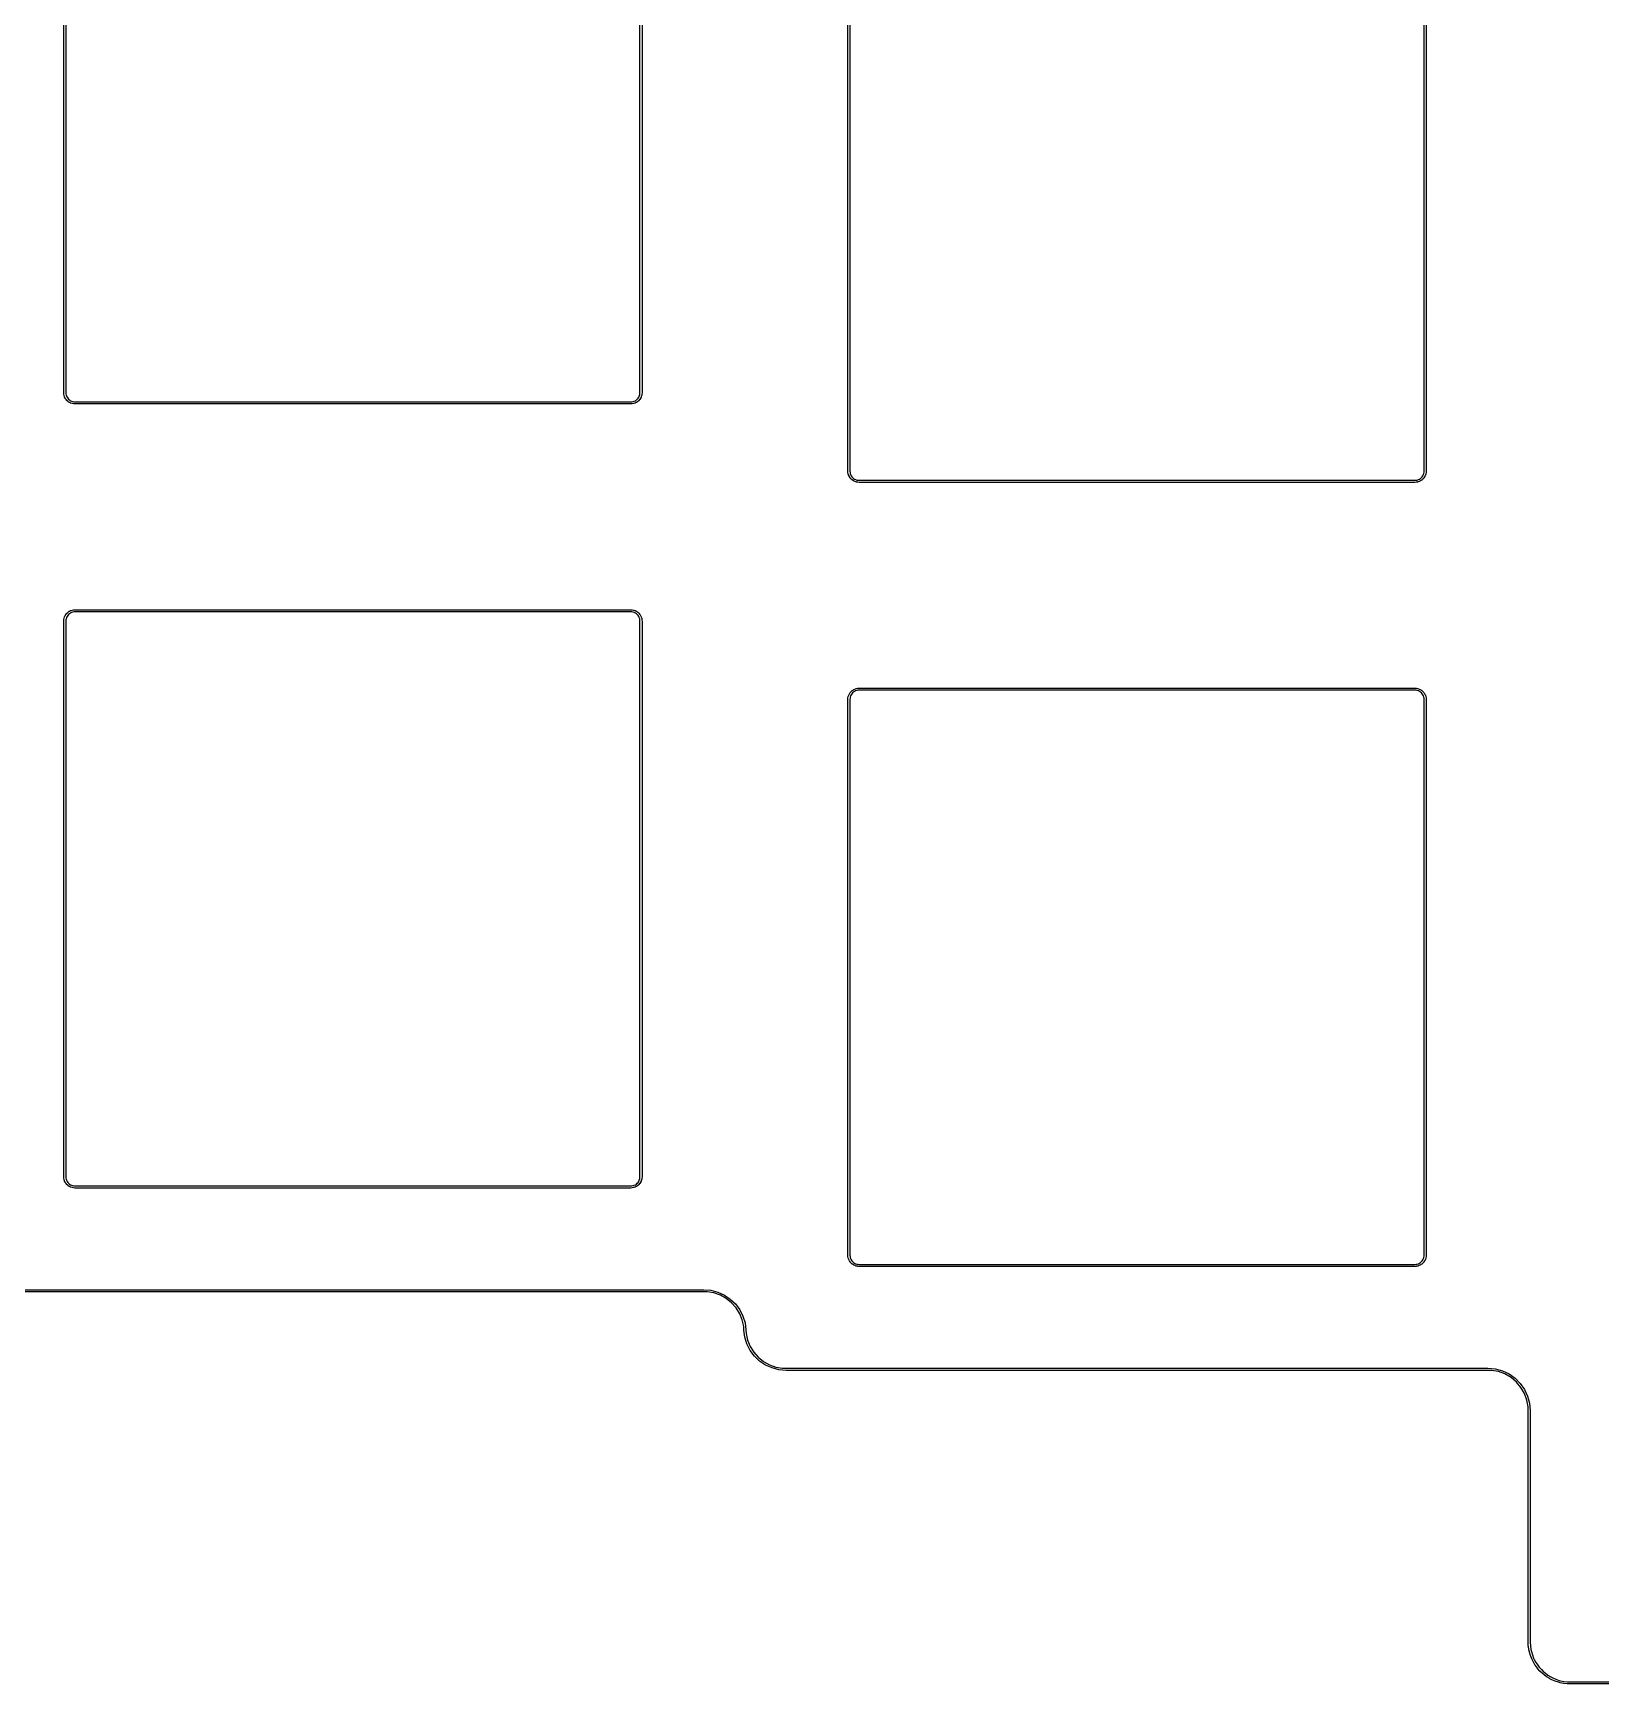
# Model space of a CAD drawing. Header units: millimetres. Extents: x 51 to 193, y -133 to -18.
# Drawn here: x 115.15 to 153.24, y -104.8 to -64.69 of the extents above; entities that cross this region are included whole.
import ezdxf

# ---------------------------------------------------------------- set-up
doc = ezdxf.new("R2010")
doc.units = ezdxf.units.MM
doc.layers.add('Edge.Cuts', color=254, linetype='CONTINUOUS', true_color=0xd0d2cd)

msp = doc.modelspace()

# ---------------------------------------------------------------- linework, layer by layer
at = {"layer": 'Edge.Cuts', "linetype": 'CONTINUOUS'}
for p, q in [((115.895, -73.425), (115.895, -59.925)), ((115.945, -59.925811), (115.945, -73.424188)), ((129.895, -73.424188), (129.895, -59.925811)), ((129.945, -59.925), (129.945, -73.425)), ((134.945, -75.33), (134.945, -61.83)), ((134.995, -61.830811), (134.995, -75.329188)), ((148.945, -75.329188), (148.945, -61.830811)), ((148.995, -61.83), (148.995, -75.33)), ((115.895162, -73.425814), (115.895, -73.425)), ((115.895054, -73.426635), (115.895162, -73.425814)), ((115.897193, -73.459267), (115.895054, -73.426635)), ((115.897619, -73.460857), (115.897193, -73.459267)), ((115.897619, -73.462509), (115.897619, -73.460857)), ((115.903999, -73.494582), (115.897619, -73.462509)), ((115.904631, -73.496107), (115.903999, -73.494582)), ((115.904846, -73.497741), (115.904631, -73.496107)), ((115.915357, -73.528706), (115.904846, -73.497741)), ((115.91618, -73.530131), (115.915357, -73.528706)), ((115.916608, -73.531729), (115.91618, -73.530131)), ((115.931073, -73.561058), (115.916608, -73.531729)), ((115.932075, -73.562364), (115.931073, -73.561058)), ((115.932707, -73.563889), (115.932075, -73.562364)), ((115.950875, -73.591079), (115.932707, -73.563889)), ((115.945, -73.424188), (115.946977, -73.454355)), ((115.946977, -73.454355), (115.95272, -73.483226)), ((115.952042, -73.592246), (115.950875, -73.591079)), ((115.952866, -73.593673), (115.952042, -73.592246)), ((115.95272, -73.483226), (115.962174, -73.511078)), ((115.974427, -73.61826), (115.952866, -73.593673)), ((115.962174, -73.511078), (115.97519, -73.537472)), ((115.975736, -73.619264), (115.974427, -73.61826)), ((115.97519, -73.537472), (115.991543, -73.561944)), ((115.97674, -73.620573), (115.975736, -73.619264)), ((116.001327, -73.642135), (115.97674, -73.620573)), ((115.991543, -73.561944), (116.010942, -73.584065)), ((116.002755, -73.642959), (116.001327, -73.642135)), ((116.003921, -73.644125), (116.002755, -73.642959)), ((116.03111, -73.662293), (116.003921, -73.644125)), ((116.010942, -73.584065), (116.033058, -73.603459)), ((116.032634, -73.662924), (116.03111, -73.662293)), ((116.033942, -73.663928), (116.032634, -73.662924)), ((116.033058, -73.603459), (116.057524, -73.619807)), ((116.063272, -73.678392), (116.033942, -73.663928)), ((116.057524, -73.619807), (116.083915, -73.632823)), ((116.064866, -73.678819), (116.063272, -73.678392)), ((116.066293, -73.679643), (116.064866, -73.678819)), ((116.097259, -73.690154), (116.066293, -73.679643)), ((116.083915, -73.632823), (116.111772, -73.642279)), ((116.098892, -73.690368), (116.097259, -73.690154)), ((116.100418, -73.691001), (116.098892, -73.690368)), ((116.13249, -73.697381), (116.100418, -73.691001)), ((116.111772, -73.642279), (116.140644, -73.648022)), ((116.134143, -73.697381), (116.13249, -73.697381)), ((116.135733, -73.697807), (116.134143, -73.697381)), ((116.168365, -73.699946), (116.135733, -73.697807)), ((116.140644, -73.648022), (116.170811, -73.65)), ((116.169185, -73.699837), (116.168365, -73.699946)), ((116.17, -73.7), (116.169185, -73.699837)), ((129.67, -73.7), (116.17, -73.7)), ((116.170811, -73.65), (129.669189, -73.65)), ((129.669189, -73.65), (129.699355, -73.648022)), ((129.670814, -73.699837), (129.67, -73.7)), ((129.671635, -73.699946), (129.670814, -73.699837)), ((129.704267, -73.697807), (129.671635, -73.699946)), ((129.699355, -73.648022), (129.728226, -73.642279)), ((129.705857, -73.697381), (129.704267, -73.697807)), ((129.707509, -73.697381), (129.705857, -73.697381)), ((129.739582, -73.691001), (129.707509, -73.697381)), ((129.728226, -73.642279), (129.756078, -73.632825)), ((129.741107, -73.690368), (129.739582, -73.691001)), ((129.742741, -73.690154), (129.741107, -73.690368)), ((129.773706, -73.679643), (129.742741, -73.690154)), ((129.756078, -73.632825), (129.782472, -73.619809)), ((129.775131, -73.678819), (129.773706, -73.679643)), ((129.776729, -73.678392), (129.775131, -73.678819)), ((129.806058, -73.663927), (129.776729, -73.678392)), ((129.782472, -73.619809), (129.806944, -73.603456)), ((129.807364, -73.662924), (129.806058, -73.663927)), ((129.806944, -73.603456), (129.829065, -73.584057)), ((129.808889, -73.662293), (129.807364, -73.662924)), ((129.836079, -73.644125), (129.808889, -73.662293)), ((129.829065, -73.584057), (129.848459, -73.561941)), ((129.837246, -73.642957), (129.836079, -73.644125)), ((129.838673, -73.642134), (129.837246, -73.642957)), ((129.86326, -73.620573), (129.838673, -73.642134)), ((129.848459, -73.561941), (129.864807, -73.537475)), ((129.864264, -73.619263), (129.86326, -73.620573)), ((129.865573, -73.61826), (129.864264, -73.619263)), ((129.864807, -73.537475), (129.877823, -73.511084)), ((129.887135, -73.593673), (129.865573, -73.61826)), ((129.877823, -73.511084), (129.887279, -73.483227)), ((129.887959, -73.592244), (129.887135, -73.593673)), ((129.887279, -73.483227), (129.893022, -73.454355)), ((129.889125, -73.591079), (129.887959, -73.592244)), ((129.907293, -73.56389), (129.889125, -73.591079)), ((129.893022, -73.454355), (129.895, -73.424188)), ((129.907924, -73.562365), (129.907293, -73.56389)), ((129.908928, -73.561058), (129.907924, -73.562365)), ((129.923392, -73.531728), (129.908928, -73.561058)), ((129.923819, -73.530133), (129.923392, -73.531728)), ((129.924643, -73.528707), (129.923819, -73.530133)), ((129.935154, -73.497741), (129.924643, -73.528707)), ((129.935368, -73.496107), (129.935154, -73.497741)), ((129.936001, -73.494582), (129.935368, -73.496107)), ((129.942381, -73.46251), (129.936001, -73.494582)), ((129.942807, -73.459267), (129.942381, -73.460857)), ((129.942381, -73.460857), (129.942381, -73.46251)), ((129.944946, -73.426635), (129.942807, -73.459267)), ((129.945, -73.425), (129.944837, -73.425814)), ((129.944837, -73.425814), (129.944946, -73.426635)), ((134.945162, -75.330814), (134.945, -75.33)), ((134.945054, -75.331635), (134.945162, -75.330814)), ((134.947193, -75.364267), (134.945054, -75.331635)), ((134.947619, -75.365857), (134.947193, -75.364267)), ((134.947619, -75.367509), (134.947619, -75.365857)), ((134.953999, -75.399582), (134.947619, -75.367509)), ((134.954631, -75.401107), (134.953999, -75.399582)), ((134.954846, -75.402741), (134.954631, -75.401107)), ((134.965357, -75.433706), (134.954846, -75.402741)), ((134.995, -75.329188), (134.996977, -75.359355)), ((134.996977, -75.359355), (135.00272, -75.388226)), ((135.00272, -75.388226), (135.012174, -75.416078)), ((148.927823, -75.416084), (148.937279, -75.388227)), ((148.937279, -75.388227), (148.943022, -75.359355)), ((148.943022, -75.359355), (148.945, -75.329188)), ((148.985154, -75.402741), (148.974643, -75.433707)), ((148.985368, -75.401107), (148.985154, -75.402741)), ((148.986001, -75.399582), (148.985368, -75.401107)), ((148.992381, -75.36751), (148.986001, -75.399582)), ((148.992807, -75.364267), (148.992381, -75.365857)), ((148.992381, -75.365857), (148.992381, -75.36751)), ((148.994946, -75.331635), (148.992807, -75.364267)), ((148.995, -75.33), (148.994837, -75.330814)), ((148.994837, -75.330814), (148.994946, -75.331635)), ((134.96618, -75.435131), (134.965357, -75.433706)), ((134.966608, -75.436729), (134.96618, -75.435131)), ((134.981073, -75.466058), (134.966608, -75.436729)), ((134.982075, -75.467364), (134.981073, -75.466058)), ((134.982707, -75.468889), (134.982075, -75.467364)), ((135.000875, -75.496079), (134.982707, -75.468889)), ((135.002042, -75.497246), (135.000875, -75.496079)), ((135.002866, -75.498673), (135.002042, -75.497246)), ((135.024427, -75.52326), (135.002866, -75.498673)), ((135.012174, -75.416078), (135.02519, -75.442472)), ((135.025736, -75.524264), (135.024427, -75.52326)), ((135.02519, -75.442472), (135.041543, -75.466944)), ((135.02674, -75.525573), (135.025736, -75.524264)), ((135.051327, -75.547135), (135.02674, -75.525573)), ((135.041543, -75.466944), (135.060942, -75.489065)), ((135.052755, -75.547959), (135.051327, -75.547135)), ((135.053921, -75.549125), (135.052755, -75.547959)), ((135.08111, -75.567293), (135.053921, -75.549125)), ((135.060942, -75.489065), (135.083058, -75.508459)), ((135.082634, -75.567924), (135.08111, -75.567293)), ((135.083942, -75.568928), (135.082634, -75.567924)), ((135.083058, -75.508459), (135.107524, -75.524807)), ((135.113272, -75.583392), (135.083942, -75.568928)), ((135.107524, -75.524807), (135.133915, -75.537823)), ((135.114866, -75.583819), (135.113272, -75.583392)), ((135.116293, -75.584643), (135.114866, -75.583819)), ((135.147259, -75.595154), (135.116293, -75.584643)), ((135.133915, -75.537823), (135.161772, -75.547279)), ((135.148892, -75.595368), (135.147259, -75.595154)), ((135.150418, -75.596001), (135.148892, -75.595368)), ((135.18249, -75.602381), (135.150418, -75.596001)), ((135.161772, -75.547279), (135.190644, -75.553022)), ((135.184143, -75.602381), (135.18249, -75.602381)), ((135.185733, -75.602807), (135.184143, -75.602381)), ((135.218365, -75.604946), (135.185733, -75.602807)), ((135.190644, -75.553022), (135.220811, -75.555)), ((135.219185, -75.604837), (135.218365, -75.604946)), ((135.22, -75.605), (135.219185, -75.604837)), ((148.72, -75.605), (135.22, -75.605)), ((135.220811, -75.555), (148.719189, -75.555)), ((148.719189, -75.555), (148.749355, -75.553022)), ((148.720814, -75.604837), (148.72, -75.605)), ((148.721635, -75.604946), (148.720814, -75.604837)), ((148.754267, -75.602807), (148.721635, -75.604946)), ((148.749355, -75.553022), (148.778226, -75.547279)), ((148.755857, -75.602381), (148.754267, -75.602807)), ((148.757509, -75.602381), (148.755857, -75.602381)), ((148.789582, -75.596001), (148.757509, -75.602381)), ((148.778226, -75.547279), (148.806078, -75.537825)), ((148.791107, -75.595368), (148.789582, -75.596001)), ((148.792741, -75.595154), (148.791107, -75.595368)), ((148.823706, -75.584643), (148.792741, -75.595154)), ((148.806078, -75.537825), (148.832472, -75.524809)), ((148.825131, -75.583819), (148.823706, -75.584643)), ((148.826729, -75.583392), (148.825131, -75.583819)), ((148.856058, -75.568927), (148.826729, -75.583392)), ((148.832472, -75.524809), (148.856944, -75.508456)), ((148.857364, -75.567924), (148.856058, -75.568927)), ((148.856944, -75.508456), (148.879065, -75.489057)), ((148.858889, -75.567293), (148.857364, -75.567924)), ((148.886079, -75.549125), (148.858889, -75.567293)), ((148.879065, -75.489057), (148.898459, -75.466941)), ((148.887246, -75.547957), (148.886079, -75.549125)), ((148.888673, -75.547134), (148.887246, -75.547957)), ((148.91326, -75.525573), (148.888673, -75.547134)), ((148.898459, -75.466941), (148.914807, -75.442475)), ((148.914264, -75.524263), (148.91326, -75.525573)), ((148.915573, -75.52326), (148.914264, -75.524263)), ((148.914807, -75.442475), (148.927823, -75.416084)), ((148.937135, -75.498673), (148.915573, -75.52326)), ((148.937959, -75.497244), (148.937135, -75.498673)), ((148.939125, -75.496079), (148.937959, -75.497244)), ((148.957293, -75.46889), (148.939125, -75.496079)), ((148.957924, -75.467365), (148.957293, -75.46889)), ((148.958928, -75.466058), (148.957924, -75.467365)), ((148.973392, -75.436728), (148.958928, -75.466058)), ((148.973819, -75.435133), (148.973392, -75.436728)), ((148.974643, -75.433707), (148.973819, -75.435133)), ((115.895, -78.975), (115.895162, -78.974185)), ((115.895, -92.475), (115.895, -78.975)), ((115.895054, -78.973365), (115.897193, -78.940733)), ((115.895162, -78.974185), (115.895054, -78.973365)), ((115.897193, -78.940733), (115.897619, -78.939142)), ((115.897619, -78.937491), (115.903999, -78.905418)), ((115.897619, -78.939142), (115.897619, -78.937491)), ((115.903999, -78.905418), (115.904631, -78.903892)), ((115.904631, -78.903892), (115.904846, -78.902259)), ((115.904846, -78.902259), (115.915357, -78.871294)), ((115.915357, -78.871294), (115.91618, -78.869868)), ((115.91618, -78.869868), (115.916608, -78.868271)), ((115.916608, -78.868271), (115.931073, -78.838942)), ((115.931073, -78.838942), (115.932075, -78.837635)), ((115.932075, -78.837635), (115.932707, -78.836111)), ((115.932707, -78.836111), (115.950875, -78.808921)), ((115.946977, -78.945644), (115.945, -78.975811)), ((115.945, -78.975811), (115.945, -92.474188)), ((115.95272, -78.916773), (115.946977, -78.945644)), ((115.950875, -78.808921), (115.952042, -78.807753)), ((115.952042, -78.807753), (115.952866, -78.806327)), ((115.962174, -78.888921), (115.95272, -78.916773)), ((115.952866, -78.806327), (115.974427, -78.78174)), ((115.97519, -78.862527), (115.962174, -78.888921)), ((115.974427, -78.78174), (115.975736, -78.780735)), ((115.991543, -78.838055), (115.97519, -78.862527)), ((115.975736, -78.780735), (115.97674, -78.779427)), ((115.97674, -78.779427), (116.001327, -78.757865)), ((116.010942, -78.815934), (115.991543, -78.838055)), ((116.001327, -78.757865), (116.002755, -78.75704)), ((116.002755, -78.75704), (116.003921, -78.755875)), ((116.003921, -78.755875), (116.03111, -78.737707)), ((116.033058, -78.79654), (116.010942, -78.815934)), ((116.03111, -78.737707), (116.032634, -78.737075)), ((116.032634, -78.737075), (116.033942, -78.736072)), ((116.057524, -78.780192), (116.033058, -78.79654)), ((116.033942, -78.736072), (116.063272, -78.721608)), ((116.083915, -78.767176), (116.057524, -78.780192)), ((116.063272, -78.721608), (116.064866, -78.72118)), ((116.064866, -78.72118), (116.066293, -78.720357)), ((116.066293, -78.720357), (116.097259, -78.709846)), ((116.111772, -78.75772), (116.083915, -78.767176)), ((116.097259, -78.709846), (116.098892, -78.709631)), ((116.098892, -78.709631), (116.100418, -78.708999)), ((116.100418, -78.708999), (116.13249, -78.702619)), ((116.140644, -78.751977), (116.111772, -78.75772)), ((116.13249, -78.702619), (116.134143, -78.702619)), ((116.134143, -78.702619), (116.135733, -78.702193)), ((116.135733, -78.702193), (116.168365, -78.700054)), ((116.170811, -78.75), (116.140644, -78.751977)), ((116.168365, -78.700054), (116.169185, -78.700162)), ((116.169185, -78.700162), (116.17, -78.7)), ((116.17, -78.7), (129.67, -78.7)), ((129.669189, -78.75), (116.170811, -78.75)), ((129.699355, -78.751977), (129.669189, -78.75)), ((129.67, -78.7), (129.670814, -78.700162)), ((129.670814, -78.700162), (129.671635, -78.700054)), ((129.671635, -78.700054), (129.704267, -78.702193)), ((129.728226, -78.75772), (129.699355, -78.751977)), ((129.704267, -78.702193), (129.705857, -78.702619)), ((129.705857, -78.702619), (129.707509, -78.702619)), ((129.707509, -78.702619), (129.739582, -78.708999)), ((129.756078, -78.767174), (129.728226, -78.75772)), ((129.739582, -78.708999), (129.741107, -78.709631)), ((129.741107, -78.709631), (129.742741, -78.709846)), ((129.742741, -78.709846), (129.773706, -78.720357)), ((129.782472, -78.78019), (129.756078, -78.767174)), ((129.773706, -78.720357), (129.775131, -78.72118)), ((129.775131, -78.72118), (129.776729, -78.721608)), ((129.776729, -78.721608), (129.806058, -78.736073)), ((129.806944, -78.796543), (129.782472, -78.78019)), ((129.806058, -78.736073), (129.807364, -78.737075)), ((129.829065, -78.815942), (129.806944, -78.796543)), ((129.807364, -78.737075), (129.808889, -78.737707)), ((129.808889, -78.737707), (129.836079, -78.755875)), ((129.848459, -78.838058), (129.829065, -78.815942)), ((129.836079, -78.755875), (129.837246, -78.757042)), ((129.837246, -78.757042), (129.838673, -78.757866)), ((129.838673, -78.757866), (129.86326, -78.779427)), ((129.864807, -78.862524), (129.848459, -78.838058)), ((129.86326, -78.779427), (129.864264, -78.780736)), ((129.864264, -78.780736), (129.865573, -78.78174)), ((129.877823, -78.888915), (129.864807, -78.862524)), ((129.865573, -78.78174), (129.887135, -78.806327)), ((129.887279, -78.916772), (129.877823, -78.888915)), ((129.887135, -78.806327), (129.887959, -78.807755)), ((129.893022, -78.945644), (129.887279, -78.916772)), ((129.887959, -78.807755), (129.889125, -78.808921)), ((129.889125, -78.808921), (129.907293, -78.83611)), ((129.895, -78.975811), (129.893022, -78.945644)), ((129.895, -92.474188), (129.895, -78.975811)), ((129.907293, -78.83611), (129.907924, -78.837634)), ((129.907924, -78.837634), (129.908928, -78.838942)), ((129.908928, -78.838942), (129.923392, -78.868272)), ((129.923392, -78.868272), (129.923819, -78.869866)), ((129.923819, -78.869866), (129.924643, -78.871293)), ((129.924643, -78.871293), (129.935154, -78.902259)), ((129.935154, -78.902259), (129.935368, -78.903892)), ((129.935368, -78.903892), (129.936001, -78.905418)), ((129.936001, -78.905418), (129.942381, -78.93749)), ((129.942381, -78.93749), (129.942381, -78.939142)), ((129.942381, -78.939142), (129.942807, -78.940733)), ((129.942807, -78.940733), (129.944946, -78.973365)), ((129.944946, -78.973365), (129.944837, -78.974185)), ((129.944837, -78.974185), (129.945, -78.975)), ((129.945, -78.975), (129.945, -92.475)), ((135.083942, -80.641072), (135.113272, -80.626608)), ((135.113272, -80.626608), (135.114866, -80.62618)), ((135.114866, -80.62618), (135.116293, -80.625357)), ((135.116293, -80.625357), (135.147259, -80.614846)), ((135.147259, -80.614846), (135.148892, -80.614631)), ((135.148892, -80.614631), (135.150418, -80.613999)), ((135.150418, -80.613999), (135.18249, -80.607619)), ((135.18249, -80.607619), (135.184143, -80.607619)), ((135.184143, -80.607619), (135.185733, -80.607193)), ((135.185733, -80.607193), (135.218365, -80.605054)), ((135.218365, -80.605054), (135.219185, -80.605162)), ((135.219185, -80.605162), (135.22, -80.605)), ((135.22, -80.605), (148.72, -80.605)), ((148.72, -80.605), (148.720814, -80.605162)), ((148.720814, -80.605162), (148.721635, -80.605054)), ((148.721635, -80.605054), (148.754267, -80.607193)), ((148.754267, -80.607193), (148.755857, -80.607619)), ((148.755857, -80.607619), (148.757509, -80.607619)), ((148.757509, -80.607619), (148.789582, -80.613999)), ((148.789582, -80.613999), (148.791107, -80.614631)), ((148.791107, -80.614631), (148.792741, -80.614846)), ((148.792741, -80.614846), (148.823706, -80.625357)), ((148.823706, -80.625357), (148.825131, -80.62618)), ((148.825131, -80.62618), (148.826729, -80.626608)), ((148.826729, -80.626608), (148.856058, -80.641073)), ((134.945, -80.88), (134.945162, -80.879185)), ((134.945, -94.38), (134.945, -80.88)), ((134.945054, -80.878365), (134.947193, -80.845733)), ((134.945162, -80.879185), (134.945054, -80.878365)), ((134.947193, -80.845733), (134.947619, -80.844142)), ((134.947619, -80.842491), (134.953999, -80.810418)), ((134.947619, -80.844142), (134.947619, -80.842491)), ((134.953999, -80.810418), (134.954631, -80.808892)), ((134.954631, -80.808892), (134.954846, -80.807259)), ((134.954846, -80.807259), (134.965357, -80.776294)), ((134.965357, -80.776294), (134.96618, -80.774868)), ((134.96618, -80.774868), (134.966608, -80.773271)), ((134.966608, -80.773271), (134.981073, -80.743942)), ((134.981073, -80.743942), (134.982075, -80.742635)), ((134.982075, -80.742635), (134.982707, -80.741111)), ((134.982707, -80.741111), (135.000875, -80.713921)), ((134.996977, -80.850644), (134.995, -80.880811)), ((134.995, -80.880811), (134.995, -94.379188)), ((135.00272, -80.821773), (134.996977, -80.850644)), ((135.000875, -80.713921), (135.002042, -80.712753)), ((135.002042, -80.712753), (135.002866, -80.711327)), ((135.012174, -80.793921), (135.00272, -80.821773)), ((135.002866, -80.711327), (135.024427, -80.68674)), ((135.02519, -80.767527), (135.012174, -80.793921)), ((135.024427, -80.68674), (135.025736, -80.685735)), ((135.041543, -80.743055), (135.02519, -80.767527)), ((135.025736, -80.685735), (135.02674, -80.684427)), ((135.02674, -80.684427), (135.051327, -80.662865)), ((135.060942, -80.720934), (135.041543, -80.743055)), ((135.051327, -80.662865), (135.052755, -80.66204)), ((135.052755, -80.66204), (135.053921, -80.660875)), ((135.053921, -80.660875), (135.08111, -80.642707)), ((135.083058, -80.70154), (135.060942, -80.720934)), ((135.08111, -80.642707), (135.082634, -80.642075)), ((135.082634, -80.642075), (135.083942, -80.641072)), ((135.107524, -80.685192), (135.083058, -80.70154)), ((135.133915, -80.672176), (135.107524, -80.685192)), ((135.161772, -80.66272), (135.133915, -80.672176)), ((135.190644, -80.656977), (135.161772, -80.66272)), ((135.220811, -80.655), (135.190644, -80.656977)), ((148.719189, -80.655), (135.220811, -80.655)), ((148.749355, -80.656977), (148.719189, -80.655)), ((148.778226, -80.66272), (148.749355, -80.656977)), ((148.806078, -80.672174), (148.778226, -80.66272)), ((148.832472, -80.68519), (148.806078, -80.672174)), ((148.856944, -80.701543), (148.832472, -80.68519)), ((148.856058, -80.641073), (148.857364, -80.642075)), ((148.879065, -80.720942), (148.856944, -80.701543)), ((148.857364, -80.642075), (148.858889, -80.642707)), ((148.858889, -80.642707), (148.886079, -80.660875)), ((148.898459, -80.743058), (148.879065, -80.720942)), ((148.886079, -80.660875), (148.887246, -80.662042)), ((148.887246, -80.662042), (148.888673, -80.662866)), ((148.888673, -80.662866), (148.91326, -80.684427)), ((148.914807, -80.767524), (148.898459, -80.743058)), ((148.91326, -80.684427), (148.914264, -80.685736)), ((148.914264, -80.685736), (148.915573, -80.68674)), ((148.927823, -80.793915), (148.914807, -80.767524)), ((148.915573, -80.68674), (148.937135, -80.711327)), ((148.937279, -80.821772), (148.927823, -80.793915)), ((148.937135, -80.711327), (148.937959, -80.712755)), ((148.943022, -80.850644), (148.937279, -80.821772)), ((148.937959, -80.712755), (148.939125, -80.713921)), ((148.939125, -80.713921), (148.957293, -80.74111)), ((148.945, -80.880811), (148.943022, -80.850644)), ((148.945, -94.379188), (148.945, -80.880811)), ((148.957293, -80.74111), (148.957924, -80.742634)), ((148.957924, -80.742634), (148.958928, -80.743942)), ((148.958928, -80.743942), (148.973392, -80.773272)), ((148.973392, -80.773272), (148.973819, -80.774866)), ((148.973819, -80.774866), (148.974643, -80.776293)), ((148.974643, -80.776293), (148.985154, -80.807259)), ((148.985154, -80.807259), (148.985368, -80.808892)), ((148.985368, -80.808892), (148.986001, -80.810418)), ((148.986001, -80.810418), (148.992381, -80.84249)), ((148.992381, -80.84249), (148.992381, -80.844142)), ((148.992381, -80.844142), (148.992807, -80.845733)), ((148.992807, -80.845733), (148.994946, -80.878365)), ((148.994946, -80.878365), (148.994837, -80.879185)), ((148.994837, -80.879185), (148.995, -80.88)), ((148.995, -80.88), (148.995, -94.38)), ((115.895162, -92.475814), (115.895, -92.475)), ((115.895054, -92.476635), (115.895162, -92.475814)), ((115.897193, -92.509267), (115.895054, -92.476635)), ((115.897619, -92.510857), (115.897193, -92.509267)), ((115.897619, -92.512509), (115.897619, -92.510857)), ((115.903999, -92.544582), (115.897619, -92.512509)), ((115.904631, -92.546107), (115.903999, -92.544582)), ((115.904846, -92.547741), (115.904631, -92.546107)), ((115.915357, -92.578706), (115.904846, -92.547741)), ((115.91618, -92.580131), (115.915357, -92.578706)), ((115.916608, -92.581729), (115.91618, -92.580131)), ((115.931073, -92.611058), (115.916608, -92.581729)), ((115.932075, -92.612364), (115.931073, -92.611058)), ((115.932707, -92.613889), (115.932075, -92.612364)), ((115.950875, -92.641079), (115.932707, -92.613889)), ((115.945, -92.474188), (115.946977, -92.504355)), ((115.946977, -92.504355), (115.95272, -92.533226)), ((115.952042, -92.642246), (115.950875, -92.641079)), ((115.952866, -92.643673), (115.952042, -92.642246)), ((115.95272, -92.533226), (115.962174, -92.561078)), ((115.974427, -92.66826), (115.952866, -92.643673)), ((115.962174, -92.561078), (115.97519, -92.587472)), ((115.97519, -92.587472), (115.991543, -92.611944)), ((115.991543, -92.611944), (116.010942, -92.634065)), ((116.010942, -92.634065), (116.033058, -92.653459)), ((116.033058, -92.653459), (116.057524, -92.669807)), ((129.782472, -92.669809), (129.806944, -92.653456)), ((129.806944, -92.653456), (129.829065, -92.634057)), ((129.829065, -92.634057), (129.848459, -92.611941)), ((129.848459, -92.611941), (129.864807, -92.587475)), ((129.864807, -92.587475), (129.877823, -92.561084)), ((129.887135, -92.643673), (129.865573, -92.66826)), ((129.877823, -92.561084), (129.887279, -92.533227)), ((129.887959, -92.642244), (129.887135, -92.643673)), ((129.887279, -92.533227), (129.893022, -92.504355)), ((129.889125, -92.641079), (129.887959, -92.642244)), ((129.907293, -92.61389), (129.889125, -92.641079)), ((129.893022, -92.504355), (129.895, -92.474188)), ((129.907924, -92.612365), (129.907293, -92.61389)), ((129.908928, -92.611058), (129.907924, -92.612365)), ((129.923392, -92.581728), (129.908928, -92.611058)), ((129.923819, -92.580133), (129.923392, -92.581728)), ((129.924643, -92.578707), (129.923819, -92.580133)), ((129.935154, -92.547741), (129.924643, -92.578707)), ((129.935368, -92.546107), (129.935154, -92.547741)), ((129.936001, -92.544582), (129.935368, -92.546107)), ((129.942381, -92.51251), (129.936001, -92.544582)), ((129.942807, -92.509267), (129.942381, -92.510857)), ((129.942381, -92.510857), (129.942381, -92.51251)), ((129.944946, -92.476635), (129.942807, -92.509267)), ((129.945, -92.475), (129.944837, -92.475814)), ((129.944837, -92.475814), (129.944946, -92.476635)), ((115.975736, -92.669264), (115.974427, -92.66826)), ((115.97674, -92.670573), (115.975736, -92.669264)), ((116.001327, -92.692135), (115.97674, -92.670573)), ((116.002755, -92.692959), (116.001327, -92.692135)), ((116.003921, -92.694125), (116.002755, -92.692959)), ((116.03111, -92.712293), (116.003921, -92.694125)), ((116.032634, -92.712924), (116.03111, -92.712293)), ((116.033942, -92.713928), (116.032634, -92.712924)), ((116.063272, -92.728392), (116.033942, -92.713928)), ((116.057524, -92.669807), (116.083915, -92.682823)), ((116.064866, -92.728819), (116.063272, -92.728392)), ((116.066293, -92.729643), (116.064866, -92.728819)), ((116.097259, -92.740154), (116.066293, -92.729643)), ((116.083915, -92.682823), (116.111772, -92.692279)), ((116.098892, -92.740368), (116.097259, -92.740154)), ((116.100418, -92.741001), (116.098892, -92.740368)), ((116.13249, -92.747381), (116.100418, -92.741001)), ((116.111772, -92.692279), (116.140644, -92.698022)), ((116.134143, -92.747381), (116.13249, -92.747381)), ((116.135733, -92.747807), (116.134143, -92.747381)), ((116.168365, -92.749946), (116.135733, -92.747807)), ((116.140644, -92.698022), (116.170811, -92.7)), ((116.169185, -92.749837), (116.168365, -92.749946)), ((116.17, -92.75), (116.169185, -92.749837)), ((129.67, -92.75), (116.17, -92.75)), ((116.170811, -92.7), (129.669189, -92.7)), ((129.669189, -92.7), (129.699355, -92.698022)), ((129.670814, -92.749837), (129.67, -92.75)), ((129.671635, -92.749946), (129.670814, -92.749837)), ((129.704267, -92.747807), (129.671635, -92.749946)), ((129.699355, -92.698022), (129.728226, -92.692279)), ((129.705857, -92.747381), (129.704267, -92.747807)), ((129.707509, -92.747381), (129.705857, -92.747381)), ((129.739582, -92.741001), (129.707509, -92.747381)), ((129.728226, -92.692279), (129.756078, -92.682825)), ((129.741107, -92.740368), (129.739582, -92.741001)), ((129.742741, -92.740154), (129.741107, -92.740368)), ((129.773706, -92.729643), (129.742741, -92.740154)), ((129.756078, -92.682825), (129.782472, -92.669809)), ((129.775131, -92.728819), (129.773706, -92.729643)), ((129.776729, -92.728392), (129.775131, -92.728819)), ((129.806058, -92.713927), (129.776729, -92.728392)), ((129.807364, -92.712924), (129.806058, -92.713927)), ((129.808889, -92.712293), (129.807364, -92.712924)), ((129.836079, -92.694125), (129.808889, -92.712293)), ((129.837246, -92.692957), (129.836079, -92.694125)), ((129.838673, -92.692134), (129.837246, -92.692957)), ((129.86326, -92.670573), (129.838673, -92.692134)), ((129.864264, -92.669263), (129.86326, -92.670573)), ((129.865573, -92.66826), (129.864264, -92.669263)), ((134.945162, -94.380814), (134.945, -94.38)), ((134.945054, -94.381635), (134.945162, -94.380814)), ((134.947193, -94.414267), (134.945054, -94.381635)), ((134.947619, -94.415857), (134.947193, -94.414267)), ((134.947619, -94.417509), (134.947619, -94.415857)), ((134.953999, -94.449582), (134.947619, -94.417509)), ((134.954631, -94.451107), (134.953999, -94.449582)), ((134.954846, -94.452741), (134.954631, -94.451107)), ((134.965357, -94.483706), (134.954846, -94.452741)), ((134.96618, -94.485131), (134.965357, -94.483706)), ((134.966608, -94.486729), (134.96618, -94.485131)), ((134.981073, -94.516058), (134.966608, -94.486729)), ((134.982075, -94.517364), (134.981073, -94.516058)), ((134.982707, -94.518889), (134.982075, -94.517364)), ((135.000875, -94.546079), (134.982707, -94.518889)), ((134.995, -94.379188), (134.996977, -94.409355)), ((134.996977, -94.409355), (135.00272, -94.438226)), ((135.002042, -94.547246), (135.000875, -94.546079)), ((135.002866, -94.548673), (135.002042, -94.547246)), ((135.00272, -94.438226), (135.012174, -94.466078)), ((135.024427, -94.57326), (135.002866, -94.548673)), ((135.012174, -94.466078), (135.02519, -94.492472)), ((135.025736, -94.574264), (135.024427, -94.57326)), ((135.02519, -94.492472), (135.041543, -94.516944)), ((135.02674, -94.575573), (135.025736, -94.574264)), ((135.051327, -94.597135), (135.02674, -94.575573)), ((135.041543, -94.516944), (135.060942, -94.539065)), ((135.052755, -94.597959), (135.051327, -94.597135)), ((135.053921, -94.599125), (135.052755, -94.597959)), ((135.08111, -94.617293), (135.053921, -94.599125)), ((135.060942, -94.539065), (135.083058, -94.558459)), ((135.082634, -94.617924), (135.08111, -94.617293)), ((135.083942, -94.618928), (135.082634, -94.617924)), ((135.083058, -94.558459), (135.107524, -94.574807)), ((135.113272, -94.633392), (135.083942, -94.618928)), ((135.107524, -94.574807), (135.133915, -94.587823)), ((135.114866, -94.633819), (135.113272, -94.633392)), ((135.116293, -94.634643), (135.114866, -94.633819)), ((135.147259, -94.645154), (135.116293, -94.634643)), ((135.133915, -94.587823), (135.161772, -94.597279)), ((135.148892, -94.645368), (135.147259, -94.645154)), ((135.150418, -94.646001), (135.148892, -94.645368)), ((135.18249, -94.652381), (135.150418, -94.646001)), ((135.161772, -94.597279), (135.190644, -94.603022)), ((135.184143, -94.652381), (135.18249, -94.652381)), ((135.185733, -94.652807), (135.184143, -94.652381)), ((135.218365, -94.654946), (135.185733, -94.652807)), ((135.190644, -94.603022), (135.220811, -94.605)), ((135.219185, -94.654837), (135.218365, -94.654946)), ((135.22, -94.655), (135.219185, -94.654837)), ((148.72, -94.655), (135.22, -94.655)), ((135.220811, -94.605), (148.719189, -94.605)), ((148.719189, -94.605), (148.749355, -94.603022)), ((148.720814, -94.654837), (148.72, -94.655)), ((148.721635, -94.654946), (148.720814, -94.654837)), ((148.754267, -94.652807), (148.721635, -94.654946)), ((148.749355, -94.603022), (148.778226, -94.597279)), ((148.755857, -94.652381), (148.754267, -94.652807)), ((148.757509, -94.652381), (148.755857, -94.652381)), ((148.789582, -94.646001), (148.757509, -94.652381)), ((148.778226, -94.597279), (148.806078, -94.587825)), ((148.791107, -94.645368), (148.789582, -94.646001)), ((148.792741, -94.645154), (148.791107, -94.645368)), ((148.823706, -94.634643), (148.792741, -94.645154)), ((148.806078, -94.587825), (148.832472, -94.574809)), ((148.825131, -94.633819), (148.823706, -94.634643)), ((148.826729, -94.633392), (148.825131, -94.633819)), ((148.856058, -94.618927), (148.826729, -94.633392)), ((148.832472, -94.574809), (148.856944, -94.558456)), ((148.857364, -94.617924), (148.856058, -94.618927)), ((148.856944, -94.558456), (148.879065, -94.539057)), ((148.858889, -94.617293), (148.857364, -94.617924)), ((148.886079, -94.599125), (148.858889, -94.617293)), ((148.879065, -94.539057), (148.898459, -94.516941)), ((148.887246, -94.597957), (148.886079, -94.599125)), ((148.888673, -94.597134), (148.887246, -94.597957)), ((148.91326, -94.575573), (148.888673, -94.597134)), ((148.898459, -94.516941), (148.914807, -94.492475)), ((148.914264, -94.574263), (148.91326, -94.575573)), ((148.915573, -94.57326), (148.914264, -94.574263)), ((148.914807, -94.492475), (148.927823, -94.466084)), ((148.937135, -94.548673), (148.915573, -94.57326)), ((148.927823, -94.466084), (148.937279, -94.438227)), ((148.937959, -94.547244), (148.937135, -94.548673)), ((148.937279, -94.438227), (148.943022, -94.409355)), ((148.939125, -94.546079), (148.937959, -94.547244)), ((148.957293, -94.51889), (148.939125, -94.546079)), ((148.943022, -94.409355), (148.945, -94.379188)), ((148.957924, -94.517365), (148.957293, -94.51889)), ((148.958928, -94.516058), (148.957924, -94.517365)), ((148.973392, -94.486728), (148.958928, -94.516058)), ((148.973819, -94.485133), (148.973392, -94.486728)), ((148.974643, -94.483707), (148.973819, -94.485133)), ((148.985154, -94.452741), (148.974643, -94.483707)), ((148.985368, -94.451107), (148.985154, -94.452741)), ((148.986001, -94.449582), (148.985368, -94.451107)), ((148.992381, -94.41751), (148.986001, -94.449582)), ((148.992807, -94.414267), (148.992381, -94.415857)), ((148.992381, -94.415857), (148.992381, -94.41751)), ((148.994946, -94.381635), (148.992807, -94.414267)), ((148.995, -94.38), (148.994837, -94.380814)), ((148.994837, -94.380814), (148.994946, -94.381635)), ((114.395, -95.22), (131.445, -95.22)), ((131.445, -95.27), (114.395, -95.27)), ((131.445, -95.22), (131.617938, -95.234694)), ((131.527846, -95.269988), (131.445, -95.27)), ((131.691163, -95.297944), (131.527846, -95.269988)), ((131.617938, -95.234694), (131.785918, -95.278356)), ((131.847421, -95.353053), (131.691163, -95.297944)), ((131.785918, -95.278356), (131.944123, -95.349734)), ((131.992142, -95.433737), (131.847421, -95.353053)), ((131.944123, -95.349734), (132.088018, -95.446781)), ((132.121175, -95.537681), (131.992142, -95.433737)), ((132.088018, -95.446781), (132.213475, -95.566714)), ((132.23082, -95.661906), (132.121175, -95.537681)), ((132.213475, -95.566714), (132.316899, -95.706095)), ((132.317934, -95.802849), (132.23082, -95.661906)), ((132.316899, -95.706095), (132.395323, -95.860928)), ((132.38002, -95.956469), (132.317934, -95.802849)), ((132.395323, -95.860928), (132.4465, -96.026773)), ((132.415296, -96.118362), (132.38002, -95.956469)), ((132.419012, -96.201125), (132.415296, -96.118362)), ((132.441474, -96.373227), (132.419012, -96.201125)), ((132.4465, -96.026773), (132.468962, -96.198875)), ((132.468962, -96.198875), (132.472678, -96.281638)), ((132.492651, -96.539072), (132.441474, -96.373227)), ((132.472678, -96.281638), (132.507954, -96.443531)), ((132.571075, -96.693905), (132.492651, -96.539072)), ((132.507954, -96.443531), (132.57004, -96.597151)), ((132.57004, -96.597151), (132.657154, -96.738094)), ((132.674499, -96.833286), (132.571075, -96.693905)), ((132.657154, -96.738094), (132.766799, -96.862319)), ((132.799956, -96.953219), (132.674499, -96.833286)), ((132.766799, -96.862319), (132.895832, -96.966263)), ((132.943851, -97.050266), (132.799956, -96.953219)), ((132.895832, -96.966263), (133.040553, -97.046947)), ((133.102056, -97.121644), (132.943851, -97.050266)), ((133.040553, -97.046947), (133.196811, -97.102056)), ((133.270036, -97.165306), (133.102056, -97.121644)), ((133.196811, -97.102056), (133.360128, -97.130012)), ((133.442974, -97.18), (133.270036, -97.165306)), ((133.360128, -97.130012), (133.442974, -97.13)), ((133.442974, -97.13), (150.495, -97.13)), ((150.495, -97.18), (133.442974, -97.18)), ((150.495, -97.13), (150.672989, -97.145572)), ((150.580301, -97.18), (150.495, -97.18)), ((150.748312, -97.209625), (150.580301, -97.18)), ((150.672989, -97.145572), (150.845571, -97.191815)), ((150.908627, -97.267975), (150.748312, -97.209625)), ((150.845571, -97.191815), (151.0075, -97.267324)), ((151.056373, -97.353276), (150.908627, -97.267975)), ((151.0075, -97.267324), (151.153858, -97.369804)), ((151.187063, -97.462937), (151.056373, -97.353276)), ((151.153858, -97.369804), (151.280196, -97.496142)), ((151.296724, -97.593627), (151.187063, -97.462937)), ((151.280196, -97.496142), (151.382676, -97.6425)), ((151.382025, -97.741373), (151.296724, -97.593627)), ((151.440375, -97.901688), (151.382025, -97.741373)), ((151.382676, -97.6425), (151.458185, -97.804429)), ((151.458185, -97.804429), (151.504428, -97.977011)), ((151.47, -98.069699), (151.440375, -97.901688)), ((151.47, -98.155), (151.47, -98.069699)), ((151.47, -101.292456), (151.47, -98.155)), ((151.504428, -97.977011), (151.52, -98.155)), ((151.52, -98.155), (151.52, -101.292452)), ((151.47, -101.292457), (151.47, -101.292456)), ((151.47, -101.29246), (151.47, -101.292457)), ((151.470381, -103.783723), (151.47, -101.29246)), ((151.52, -101.292452), (151.52038, -103.782969)), ((151.470527, -103.784459), (151.470381, -103.783723)), ((151.470425, -103.785205), (151.470527, -103.784459)), ((151.476128, -103.88095), (151.470425, -103.785205)), ((151.476412, -103.882038), (151.476128, -103.88095)), ((151.476359, -103.883158), (151.476412, -103.882038)), ((151.489245, -103.969386), (151.476359, -103.883158)), ((151.52038, -103.782969), (151.525974, -103.876874)), ((151.525974, -103.876874), (151.538568, -103.961145)), ((151.489543, -103.970218), (151.489245, -103.969386)), ((151.489563, -103.971102), (151.489543, -103.970218)), ((151.500889, -104.022188), (151.489563, -103.971102)), ((151.501245, -104.022997), (151.500889, -104.022188)), ((151.501326, -104.023877), (151.501245, -104.022997)), ((151.526087, -104.107472), (151.501326, -104.023877)), ((151.526601, -104.10845), (151.526087, -104.107472)), ((151.526798, -104.109535), (151.526601, -104.10845)), ((151.558752, -104.190654), (151.526798, -104.109535)), ((151.538568, -103.961145), (151.549515, -104.010519)), ((151.549515, -104.010519), (151.573717, -104.092224)), ((151.559169, -104.191303), (151.558752, -104.190654)), ((151.559354, -104.192056), (151.559169, -104.191303)), ((151.574094, -104.223667), (151.559354, -104.192056)), ((151.573717, -104.092224), (151.604994, -104.171621)), ((151.574552, -104.224292), (151.574094, -104.223667)), ((151.574782, -104.225031), (151.574552, -104.224292)), ((151.616384, -104.301651), (151.574782, -104.225031)), ((151.604994, -104.171621), (151.61909, -104.20185)), ((151.61909, -104.20185), (151.659905, -104.277022)), ((151.659905, -104.277022), (151.687084, -104.319685)), ((151.616948, -104.302329), (151.616384, -104.301651)), ((151.617269, -104.303154), (151.616948, -104.302329)), ((151.645384, -104.347287), (151.617269, -104.303154)), ((151.645996, -104.347926), (151.645384, -104.347287)), ((151.646373, -104.348725), (151.645996, -104.347926)), ((151.698233, -104.41881), (151.646373, -104.348725)), ((151.687084, -104.319685), (151.737774, -104.388188)), ((151.699048, -104.41955), (151.698233, -104.41881)), ((151.699605, -104.420505), (151.699048, -104.41955)), ((151.757376, -104.485803), (151.699605, -104.420505)), ((151.737774, -104.388188), (151.794099, -104.451853)), ((151.758255, -104.486471), (151.757376, -104.485803)), ((151.758891, -104.487371), (151.758255, -104.486471)), ((151.822133, -104.547386), (151.758891, -104.487371)), ((151.794099, -104.451853), (151.856, -104.510595)), ((151.822788, -104.547799), (151.822133, -104.547386)), ((151.823273, -104.548403), (151.822788, -104.547799)), ((151.849992, -104.570823), (151.823273, -104.548403)), ((151.85067, -104.571195), (151.849992, -104.570823)), ((151.85119, -104.571767), (151.85067, -104.571195)), ((151.921276, -104.623628), (151.85119, -104.571767)), ((151.856, -104.510595), (151.881547, -104.53203)), ((151.881547, -104.53203), (151.950135, -104.582782)), ((151.922272, -104.624098), (151.921276, -104.623628)), ((151.923083, -104.624847), (151.922272, -104.624098)), ((151.997421, -104.670402), (151.923083, -104.624847)), ((151.950135, -104.582782), (152.022807, -104.627316)), ((151.998251, -104.670708), (151.997421, -104.670402)), ((151.99894, -104.671261), (151.998251, -104.670708)), ((152.045354, -104.695423), (151.99894, -104.671261)), ((152.022807, -104.627316), (152.067652, -104.650662)), ((152.067652, -104.650662), (152.145828, -104.684654)), ((152.145828, -104.684654), (152.22674, -104.711726)), ((152.046201, -104.695669), (152.045354, -104.695423)), ((152.046929, -104.696175), (152.046201, -104.695669)), ((152.126883, -104.730939), (152.046929, -104.696175)), ((152.127961, -104.731173), (152.126883, -104.730939)), ((152.12892, -104.731721), (152.127961, -104.731173)), ((152.2116, -104.759385), (152.12892, -104.731721)), ((152.212369, -104.759482), (152.2116, -104.759385)), ((152.213063, -104.759825), (152.212369, -104.759482)), ((152.246752, -104.768852), (152.213063, -104.759825)), ((152.22674, -104.711726), (152.258953, -104.720357)), ((152.247525, -104.768902), (152.246752, -104.768852)), ((152.248239, -104.769202), (152.247525, -104.768902)), ((152.333675, -104.786584), (152.248239, -104.769202)), ((152.258953, -104.720357), (152.342575, -104.73737)), ((152.334779, -104.786588), (152.333675, -104.786584)), ((152.335829, -104.786925), (152.334779, -104.786588)), ((152.422453, -104.796795), (152.335829, -104.786925)), ((152.342575, -104.73737), (152.427245, -104.747018)), ((152.423334, -104.796721), (152.422453, -104.796795)), ((152.424194, -104.796932), (152.423334, -104.796721)), ((152.48519, -104.799595), (152.424194, -104.796932)), ((152.427245, -104.747018), (152.486821, -104.749619)), ((152.485737, -104.79951), (152.48519, -104.799595)), ((152.486281, -104.799619), (152.485737, -104.79951)), ((188.586273, -104.8), (152.486281, -104.799619)), ((152.486821, -104.749619), (188.585793, -104.749999))]:
    msp.add_line(p, q, dxfattribs=at)

doc.saveas('drawing.dxf')
